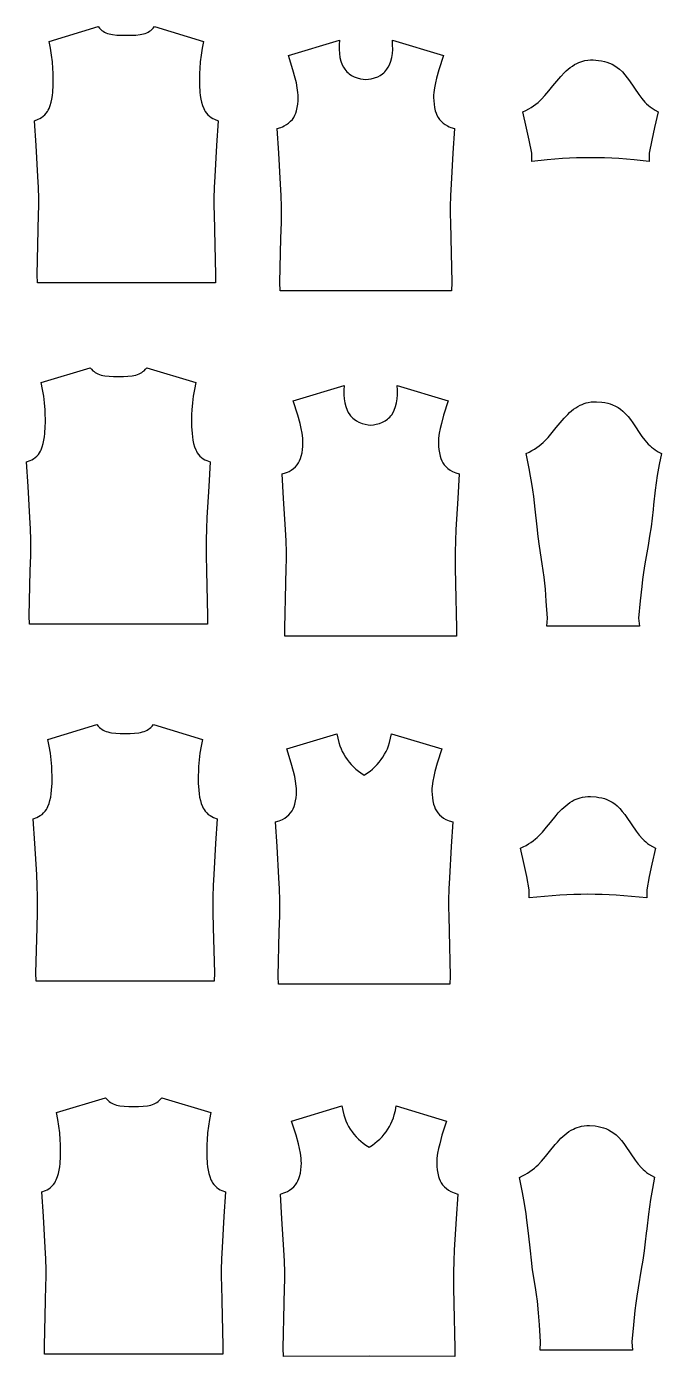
# Model space of a CAD drawing. Extents: x 8 to 127, y 38 to 289.
import ezdxf

# ---------------------------------------------------------------- set-up
doc = ezdxf.new("R2010")
doc.units = 0
doc.layers.add('Layer_1', color=7, linetype='CONTINUOUS')

msp = doc.modelspace()

# ---------------------------------------------------------------- linework, layer by layer
at = {"layer": 'Layer_1', "color": 7}
for points in [[(43.315642, 240.590904), (9.808832, 240.590904), (9.772892, 242.128501), (9.971342, 250.599351), (10.046347, 253.530787), (10.046347, 253.530787), (10.069785, 254.996505), (10.074473, 256.463787), (10.008844, 258.559231), (10.008844, 258.559231), (9.90415, 260.654677), (9.561941, 266.476916), (9.274423, 271.135024), (9.947903, 271.40379), (9.947903, 271.40379), (10.276048, 271.5538), (10.591694, 271.728811), (10.915152, 271.971014), (10.915152, 271.971014), (11.215171, 272.244468), (11.487063, 272.542926), (11.723015, 272.869508), (11.723015, 272.869508), (11.873025, 273.141401), (12.005846, 273.42267), (12.229297, 274.002394), (12.229297, 274.002394), (12.408996, 274.602432), (12.544942, 275.213406), (12.648074, 275.858761), (12.648074, 275.858761), (12.719953, 276.508801), (12.796521, 277.816697), (12.815272, 278.574557), (12.815272, 279.191786), (12.787145, 280.069965), (12.787145, 280.069965), (12.738705, 280.948148), (12.641824, 282.227915), (12.50119, 283.504559), (12.50119, 283.504559), (12.271488, 284.787454), (12.010534, 286.065658), (21.250183, 288.859587), (21.250183, 288.859587), (21.487698, 288.576755), (21.743964, 288.311114), (21.961166, 288.136102), (21.961166, 288.136102), (22.19243, 287.976717), (22.433071, 287.832959), (22.683086, 287.707951), (22.683086, 287.707951), (22.997169, 287.586068), (23.320627, 287.484499), (23.648773, 287.403244), (23.648773, 287.403244), (23.983169, 287.340741), (24.801971, 287.251671), (25.627024, 287.218857), (25.627024, 287.218857), (26.561458, 287.22199), (27.497455, 287.218857), (28.322507, 287.251671), (29.14131, 287.340741), (29.14131, 287.340741), (29.474143, 287.403244), (29.803852, 287.484499), (30.125746, 287.586068), (30.125746, 287.586068), (30.441392, 287.707951), (30.691407, 287.832959), (30.932047, 287.976717), (30.932047, 287.976717), (31.16175, 288.136102), (31.380515, 288.311114), (31.635212, 288.576755), (31.635212, 288.576755), (31.872727, 288.859587), (41.113939, 286.065658), (40.852985, 284.787454), (40.852985, 284.787454), (40.623281, 283.504559), (40.481086, 282.227915), (40.384205, 280.948148), (40.384205, 280.948148), (40.335764, 280.069965), (40.307627, 279.191786), (40.307627, 278.574557), (40.327947, 277.816697), (40.404514, 276.508801), (40.404514, 276.508801), (40.476393, 275.858761), (40.579525, 275.213406), (40.715469, 274.602432), (40.715469, 274.602432), (40.893605, 274.002394), (41.117057, 273.42267), (41.249879, 273.141401), (41.249879, 273.141401), (41.399889, 272.869508), (41.637404, 272.542926), (41.909294, 272.244468), (41.909294, 272.244468), (42.207753, 271.971014), (42.532774, 271.728811), (42.846856, 271.5538), (42.846856, 271.5538), (43.175002, 271.40379), (43.850044, 271.135024), (43.560963, 266.476916), (43.560963, 266.476916), (43.220315, 260.654677), (43.115622, 258.559231), (43.049994, 256.463787), (43.053127, 254.996505), (43.053127, 254.996505), (43.078132, 253.530787), (43.153135, 250.599351), (43.351585, 242.128501), (43.315647, 240.590904), (43.315642, 240.590904)], [(87.780611, 239.113394), (55.506688, 239.113394), (55.470747, 240.650995), (55.667636, 249.056216), (55.74264, 252.00484), (55.74264, 252.00484), (55.767645, 253.479934), (55.772329, 254.953464), (55.705138, 257.066097), (55.705138, 257.066097), (55.598881, 259.178731), (55.255109, 265.036917), (54.96759, 269.680961), (55.630132, 269.890351), (55.630132, 269.890351), (55.955153, 270.009107), (56.269235, 270.149741), (56.697389, 270.404444), (56.697389, 270.404444), (57.097414, 270.698212), (57.469312, 271.024796), (57.803709, 271.388883), (57.803709, 271.388883), (58.055287, 271.762342), (58.266237, 272.162369), (58.439685, 272.581145), (58.439685, 272.581145), (58.578758, 273.013986), (58.720953, 273.621836), (58.819398, 274.239062), (58.819398, 274.239062), (58.877214, 274.860978), (58.899086, 275.487579), (58.889717, 275.956359), (58.858466, 276.425138), (58.858466, 276.425138), (58.738146, 277.356449), (58.563135, 278.254943), (58.347494, 279.144062), (58.347494, 279.144062), (57.919343, 280.739475), (57.056788, 283.427145), (66.651147, 286.328892), (66.651147, 286.328892), (66.604269, 285.452276), (66.591767, 284.57722), (66.651144, 283.819358), (66.651144, 283.819358), (66.774591, 283.070873), (66.960538, 282.37083), (67.210556, 281.691097), (67.424633, 281.245756), (67.424633, 281.245756), (67.685587, 280.826981), (67.871535, 280.591029), (68.071548, 280.367577), (68.071548, 280.367577), (68.285622, 280.158188), (68.512202, 279.961301), (68.94504, 279.661282), (68.94504, 279.661282), (69.410696, 279.414391), (70.010734, 279.183127), (70.631087, 279.012803), (70.631087, 279.012803), (71.135804, 278.931548), (71.643649, 278.872169), (72.151494, 278.931548), (72.151494, 278.931548), (72.656215, 279.012803), (73.276567, 279.183127), (73.876603, 279.414391), (73.876603, 279.414391), (74.343822, 279.661282), (74.77666, 279.961301), (75.003237, 280.158188), (75.003237, 280.158188), (75.215753, 280.367577), (75.415764, 280.591029), (75.601714, 280.826981), (75.601714, 280.826981), (75.862668, 281.245756), (76.076742, 281.691097), (76.32676, 282.37083), (76.32676, 282.37083), (76.512708, 283.070873), (76.636155, 283.819358), (76.697095, 284.57722), (76.697095, 284.57722), (76.68304, 285.452276), (76.636163, 286.328892), (86.232086, 283.427145), (86.232086, 283.427145), (85.367966, 280.739475), (84.939815, 279.144062), (84.725739, 278.254943), (84.725739, 278.254943), (84.549166, 277.356449), (84.428844, 276.425138), (84.397593, 275.956359), (84.397593, 275.956359), (84.388223, 275.487579), (84.410096, 274.860978), (84.467912, 274.239062), (84.566356, 273.621836), (84.566356, 273.621836), (84.708554, 273.013986), (84.847625, 272.581145), (85.022636, 272.162369), (85.022636, 272.162369), (85.232023, 271.762342), (85.483601, 271.388883), (85.817998, 271.024796), (85.817998, 271.024796), (86.189896, 270.698212), (86.591484, 270.404444), (87.018074, 270.149741), (87.018074, 270.149741), (87.332157, 270.009107), (87.657178, 269.890351), (88.321284, 269.680961), (88.321284, 269.680961), (88.033764, 265.036917), (87.688428, 259.178731), (87.582172, 257.066097), (87.516544, 254.953464), (87.516544, 254.953464), (87.519677, 253.479934), (87.544681, 252.00484), (87.619688, 249.056216), (87.816574, 240.650995), (87.780633, 239.113394), (87.780611, 239.113394)], [(41.83047, 176.357126), (8.323662, 176.357126), (8.287721, 177.894724), (8.486171, 186.365573), (8.561174, 189.297009), (8.561174, 189.297009), (8.584627, 190.762728), (8.589312, 192.230009), (8.523684, 194.325453), (8.523684, 194.325453), (8.418991, 196.420899), (8.076779, 202.243138), (7.789262, 206.901247), (8.462743, 207.170013), (8.462743, 207.170013), (8.790889, 207.320022), (9.106532, 207.495034), (9.429992, 207.737237), (9.429992, 207.737237), (9.730012, 208.010691), (10.001902, 208.309149), (10.237854, 208.635731), (10.237854, 208.635731), (10.387863, 208.907624), (10.520685, 209.188892), (10.744138, 209.768616), (10.744138, 209.768616), (10.923837, 210.368655), (11.059783, 210.979629), (11.162913, 211.624984), (11.162913, 211.624984), (11.234792, 212.275023), (11.311362, 213.58292), (11.330102, 214.34078), (11.330102, 214.958008), (11.301964, 215.836188), (11.301964, 215.836188), (11.253523, 216.71437), (11.156642, 217.994138), (11.016008, 219.270782), (11.016008, 219.270782), (10.786304, 220.553676), (10.52535, 221.831881), (19.765001, 224.62581), (19.765001, 224.62581), (20.002517, 224.342978), (20.258783, 224.077337), (20.475984, 223.902325), (20.475984, 223.902325), (20.707248, 223.74294), (20.947888, 223.599182), (21.197903, 223.474174), (21.197903, 223.474174), (21.511985, 223.352291), (21.835446, 223.250722), (22.163591, 223.169467), (22.163591, 223.169467), (22.497988, 223.106963), (23.316788, 223.017894), (24.141842, 222.98508), (24.141842, 222.98508), (25.076274, 222.988213), (26.012272, 222.98508), (26.837324, 223.017894), (27.656126, 223.106963), (27.656126, 223.106963), (27.98896, 223.169467), (28.318669, 223.250722), (28.640563, 223.352291), (28.640563, 223.352291), (28.956209, 223.474174), (29.206224, 223.599182), (29.446866, 223.74294), (29.446866, 223.74294), (29.676567, 223.902325), (29.895332, 224.077337), (30.150029, 224.342978), (30.150029, 224.342978), (30.387544, 224.62581), (39.628755, 221.831881), (39.367801, 220.553676), (39.367801, 220.553676), (39.138098, 219.270782), (38.995903, 217.994138), (38.899022, 216.71437), (38.899022, 216.71437), (38.850581, 215.836188), (38.822444, 214.958008), (38.822444, 214.34078), (38.842764, 213.58292), (38.919331, 212.275023), (38.919331, 212.275023), (38.99121, 211.624984), (39.094342, 210.979629), (39.230286, 210.368655), (39.230286, 210.368655), (39.408422, 209.768616), (39.631874, 209.188892), (39.764696, 208.907624), (39.764696, 208.907624), (39.914706, 208.635731), (40.152221, 208.309149), (40.424111, 208.010691), (40.424111, 208.010691), (40.72257, 207.737237), (41.047591, 207.495034), (41.361673, 207.320022), (41.361673, 207.320022), (41.689819, 207.170013), (42.36486, 206.901247), (42.07578, 202.243138), (42.07578, 202.243138), (41.735132, 196.420899), (41.630439, 194.325453), (41.564811, 192.230009), (41.567944, 190.762728), (41.567944, 190.762728), (41.592949, 189.297009), (41.667952, 186.365573), (41.866402, 177.894724), (41.830464, 176.357126), (41.83047, 176.357126)], [(88.690173, 174.081371), (56.41625, 174.081371), (56.380309, 175.618971), (56.577199, 184.024192), (56.652202, 186.972816), (56.652202, 186.972816), (56.677207, 188.44791), (56.681892, 189.92144), (56.614701, 192.034074), (56.614701, 192.034074), (56.508444, 194.146708), (56.164672, 200.004893), (55.877152, 204.648939), (56.539694, 204.858328), (56.539694, 204.858328), (56.864716, 204.977084), (57.178798, 205.117718), (57.606952, 205.372421), (57.606952, 205.372421), (58.006976, 205.666189), (58.378875, 205.992774), (58.713271, 206.35686), (58.713271, 206.35686), (58.96485, 206.730319), (59.1758, 207.130347), (59.349248, 207.549122), (59.349248, 207.549122), (59.488321, 207.981963), (59.630516, 208.589814), (59.728961, 209.207039), (59.728961, 209.207039), (59.786777, 209.828955), (59.808649, 210.455556), (59.799279, 210.924336), (59.768029, 211.393116), (59.768029, 211.393116), (59.647709, 212.324426), (59.472697, 213.22292), (59.257057, 214.112039), (59.257057, 214.112039), (58.828906, 215.707452), (57.96635, 218.395122), (67.560709, 221.296869), (67.560709, 221.296869), (67.513832, 220.420253), (67.50133, 219.545198), (67.560706, 218.787335), (67.560706, 218.787335), (67.684153, 218.038851), (67.870101, 217.338807), (68.120119, 216.659075), (68.334196, 216.213734), (68.334196, 216.213734), (68.59515, 215.794958), (68.781097, 215.559006), (68.981111, 215.335554), (68.981111, 215.335554), (69.195185, 215.126165), (69.421764, 214.929278), (69.854603, 214.629259), (69.854603, 214.629259), (70.320258, 214.382368), (70.920297, 214.151104), (71.540649, 213.98078), (71.540649, 213.98078), (72.045367, 213.899526), (72.553212, 213.840146), (73.061057, 213.899526), (73.061057, 213.899526), (73.565777, 213.98078), (74.18613, 214.151104), (74.786165, 214.382368), (74.786165, 214.382368), (75.253384, 214.629259), (75.686223, 214.929278), (75.912799, 215.126165), (75.912799, 215.126165), (76.125316, 215.335554), (76.325326, 215.559006), (76.511277, 215.794958), (76.511277, 215.794958), (76.772231, 216.213734), (76.986305, 216.659075), (77.236323, 217.338807), (77.236323, 217.338807), (77.422271, 218.038851), (77.545717, 218.787335), (77.606658, 219.545198), (77.606658, 219.545198), (77.592603, 220.420253), (77.545726, 221.296869), (87.141648, 218.395122), (87.141648, 218.395122), (86.277529, 215.707452), (85.849378, 214.112039), (85.635301, 213.22292), (85.635301, 213.22292), (85.458729, 212.324426), (85.338406, 211.393116), (85.307156, 210.924336), (85.307156, 210.924336), (85.297786, 210.455556), (85.319658, 209.828955), (85.377474, 209.207039), (85.475919, 208.589814), (85.475919, 208.589814), (85.618117, 207.981963), (85.757187, 207.549122), (85.932199, 207.130347), (85.932199, 207.130347), (86.141585, 206.730319), (86.393164, 206.35686), (86.727561, 205.992774), (86.727561, 205.992774), (87.099459, 205.666189), (87.501047, 205.372421), (87.927637, 205.117718), (87.927637, 205.117718), (88.241719, 204.977084), (88.566741, 204.858328), (89.230846, 204.648939), (89.230846, 204.648939), (88.943327, 200.004893), (88.597991, 194.146708), (88.491735, 192.034074), (88.426107, 189.92144), (88.426107, 189.92144), (88.429239, 188.44791), (88.454244, 186.972816), (88.52925, 184.024192), (88.726137, 175.618971), (88.690196, 174.081371), (88.690173, 174.081371)], [(43.095483, 109.167347), (9.588675, 109.167347), (9.552734, 110.704945), (9.751184, 119.175794), (9.826188, 122.10723), (9.826188, 122.10723), (9.84964, 123.572949), (9.854325, 125.04023), (9.788697, 127.135674), (9.788697, 127.135674), (9.684004, 129.23112), (9.341793, 135.053359), (9.054276, 139.711468), (9.727757, 139.980234), (9.727757, 139.980234), (10.055902, 140.130243), (10.371545, 140.305255), (10.695006, 140.547458), (10.695006, 140.547458), (10.995025, 140.820912), (11.266915, 141.11937), (11.502867, 141.445952), (11.502867, 141.445952), (11.652877, 141.717845), (11.785699, 141.999113), (12.009151, 142.578837), (12.009151, 142.578837), (12.18885, 143.178876), (12.324797, 143.78985), (12.427926, 144.435205), (12.427926, 144.435205), (12.499806, 145.085244), (12.576375, 146.393141), (12.595115, 147.151001), (12.595115, 147.768229), (12.566977, 148.646409), (12.566977, 148.646409), (12.518537, 149.524592), (12.421656, 150.804359), (12.281021, 152.081003), (12.281021, 152.081003), (12.051318, 153.363897), (11.790364, 154.642102), (21.030015, 157.436031), (21.030015, 157.436031), (21.26753, 157.153199), (21.523796, 156.887558), (21.740997, 156.712546), (21.740997, 156.712546), (21.972262, 156.553161), (22.212901, 156.409403), (22.462916, 156.284395), (22.462916, 156.284395), (22.776998, 156.162512), (23.100459, 156.060943), (23.428604, 155.979688), (23.428604, 155.979688), (23.763001, 155.917184), (24.581801, 155.828115), (25.406855, 155.795301), (25.406855, 155.795301), (26.341287, 155.798434), (27.277286, 155.795301), (28.102337, 155.828115), (28.92114, 155.917184), (28.92114, 155.917184), (29.253973, 155.979688), (29.583682, 156.060943), (29.905576, 156.162512), (29.905576, 156.162512), (30.221222, 156.284395), (30.471237, 156.409403), (30.711879, 156.553161), (30.711879, 156.553161), (30.94158, 156.712546), (31.160345, 156.887558), (31.415042, 157.153199), (31.415042, 157.153199), (31.652557, 157.436031), (40.893769, 154.642102), (40.632815, 153.363897), (40.632815, 153.363897), (40.403111, 152.081003), (40.260916, 150.804359), (40.164035, 149.524592), (40.164035, 149.524592), (40.115594, 148.646409), (40.087457, 147.768229), (40.087457, 147.151001), (40.107777, 146.393141), (40.184344, 145.085244), (40.184344, 145.085244), (40.256223, 144.435205), (40.359355, 143.78985), (40.495299, 143.178876), (40.495299, 143.178876), (40.673435, 142.578837), (40.896887, 141.999113), (41.029709, 141.717845), (41.029709, 141.717845), (41.179719, 141.445952), (41.417234, 141.11937), (41.689124, 140.820912), (41.689124, 140.820912), (41.987583, 140.547458), (42.312604, 140.305255), (42.626686, 140.130243), (42.626686, 140.130243), (42.954832, 139.980234), (43.629874, 139.711468), (43.340793, 135.053359), (43.340793, 135.053359), (43.000145, 129.23112), (42.895452, 127.135674), (42.829824, 125.04023), (42.832957, 123.572949), (42.832957, 123.572949), (42.857962, 122.10723), (42.932965, 119.175794), (43.131415, 110.704945), (43.095477, 109.167347), (43.095483, 109.167347)], [(87.458666, 108.55808), (71.329516, 108.598706), (55.200367, 108.55808), (55.200367, 108.55808), (55.156614, 110.095678), (55.353503, 118.500899), (55.428507, 121.451086), (55.453511, 122.924616), (55.458196, 124.39971), (55.458196, 124.39971), (55.391005, 126.512344), (55.284748, 128.623417), (54.940976, 134.4816), (54.653457, 139.125645), (54.653457, 139.125645), (55.315999, 139.335034), (55.64102, 139.455354), (55.956666, 139.595988), (55.956666, 139.595988), (56.383256, 139.850691), (56.78328, 140.144462), (57.156742, 140.46948), (57.156742, 140.46948), (57.489575, 140.833567), (57.741154, 141.208592), (57.952104, 141.608617), (57.952104, 141.608617), (58.127115, 142.027392), (58.264625, 142.460233), (58.40682, 143.06652), (58.40682, 143.06652), (58.505265, 143.683749), (58.563081, 144.307225), (58.586534, 144.932266), (58.575583, 145.402606), (58.575583, 145.402606), (58.544333, 145.869825), (58.424013, 146.802696), (58.249002, 147.699627), (58.249002, 147.699627), (58.033364, 148.590309), (57.60521, 150.184162), (56.742655, 152.873392), (56.742655, 152.873392), (66.197943, 155.731386), (66.376079, 154.886021), (66.576092, 154.046906), (66.576092, 154.046906), (66.757355, 153.473431), (66.971429, 152.909333), (67.213632, 152.370235), (67.213632, 152.370235), (67.487089, 151.846767), (67.791796, 151.340483), (68.126192, 150.852952), (68.126192, 150.852952), (68.494964, 150.379485), (68.88874, 149.927896), (69.321578, 149.488803), (69.321578, 149.488803), (69.777858, 149.071591), (70.229451, 148.701253), (70.699794, 148.352794), (71.329519, 147.948081), (71.960811, 148.352794), (72.42959, 148.701253), (72.42959, 148.701253), (72.882743, 149.071591), (73.339023, 149.488803), (73.771862, 149.927896), (73.771862, 149.927896), (74.165638, 150.379485), (74.534412, 150.852952), (74.867245, 151.340483), (74.867245, 151.340483), (75.171952, 151.846767), (75.446969, 152.370235), (75.689172, 152.909333), (75.689172, 152.909333), (75.901685, 153.473431), (76.082946, 154.046906), (76.284523, 154.886021), (76.284523, 154.886021), (76.461095, 155.731386), (85.917947, 152.873392), (85.053828, 150.184162), (85.053828, 150.184162), (84.625677, 148.590309), (84.4116, 147.699627), (84.235028, 146.802696), (84.235028, 146.802696), (84.114708, 145.869825), (84.083454, 145.402606), (84.074085, 144.932266), (84.095957, 144.307225), (84.095957, 144.307225), (84.155334, 143.683749), (84.252215, 143.06652), (84.394413, 142.460233), (84.394413, 142.460233), (84.533483, 142.027392), (84.708495, 141.608617), (84.917881, 141.208592), (84.917881, 141.208592), (85.16946, 140.833567), (85.503856, 140.46948), (85.875757, 140.144462), (85.875757, 140.144462), (86.277343, 139.850691), (86.703933, 139.595988), (87.019579, 139.455354), (87.019579, 139.455354), (87.343036, 139.335034), (88.007142, 139.125645), (87.719622, 134.4816), (87.719622, 134.4816), (87.37429, 128.623417), (87.268033, 126.512344), (87.202402, 124.39971), (87.205535, 122.924616), (87.205535, 122.924616), (87.23054, 121.451086), (87.305546, 118.500899), (87.503996, 110.095678), (87.45868, 108.55808), (87.458666, 108.55808)], [(44.691972, 38.92179), (11.185165, 38.92179), (11.149224, 40.459388), (11.347674, 48.930237), (11.422677, 51.861673), (11.422677, 51.861673), (11.44613, 53.327392), (11.450815, 54.794673), (11.385187, 56.890117), (11.385187, 56.890117), (11.280494, 58.985563), (10.938283, 64.807802), (10.650766, 69.465911), (11.324247, 69.734677), (11.324247, 69.734677), (11.652392, 69.884686), (11.968035, 70.059698), (12.291496, 70.301901), (12.291496, 70.301901), (12.591515, 70.575355), (12.863405, 70.873813), (13.099357, 71.200395), (13.099357, 71.200395), (13.249366, 71.472288), (13.382189, 71.753556), (13.605641, 72.33328), (13.605641, 72.33328), (13.78534, 72.933319), (13.921287, 73.544293), (14.024416, 74.189648), (14.024416, 74.189648), (14.096296, 74.839687), (14.172865, 76.147584), (14.191605, 76.905444), (14.191605, 77.522672), (14.163467, 78.400852), (14.163467, 78.400852), (14.115027, 79.279034), (14.018145, 80.558802), (13.877511, 81.835446), (13.877511, 81.835446), (13.647808, 83.11834), (13.386854, 84.396545), (22.626505, 87.190474), (22.626505, 87.190474), (22.86402, 86.907642), (23.120286, 86.642001), (23.337487, 86.466989), (23.337487, 86.466989), (23.568751, 86.307604), (23.809391, 86.163846), (24.059406, 86.038838), (24.059406, 86.038838), (24.373488, 85.916955), (24.696949, 85.815386), (25.025094, 85.734131), (25.025094, 85.734131), (25.359491, 85.671627), (26.178291, 85.582558), (27.003345, 85.549744), (27.003345, 85.549744), (27.937777, 85.552877), (28.873775, 85.549744), (29.698826, 85.582558), (30.517629, 85.671627), (30.517629, 85.671627), (30.850462, 85.734131), (31.180171, 85.815386), (31.502065, 85.916955), (31.502065, 85.916955), (31.817711, 86.038838), (32.067726, 86.163846), (32.308368, 86.307604), (32.308368, 86.307604), (32.538069, 86.466989), (32.756833, 86.642001), (33.011531, 86.907642), (33.011531, 86.907642), (33.249046, 87.190474), (42.490257, 84.396545), (42.229303, 83.11834), (42.229303, 83.11834), (41.9996, 81.835446), (41.857405, 80.558802), (41.760524, 79.279034), (41.760524, 79.279034), (41.712083, 78.400852), (41.683946, 77.522672), (41.683946, 76.905444), (41.704266, 76.147584), (41.780833, 74.839687), (41.780833, 74.839687), (41.852712, 74.189648), (41.955844, 73.544293), (42.091788, 72.933319), (42.091788, 72.933319), (42.269924, 72.33328), (42.493376, 71.753556), (42.626198, 71.472288), (42.626198, 71.472288), (42.776208, 71.200395), (43.013723, 70.873813), (43.285613, 70.575355), (43.285613, 70.575355), (43.584072, 70.301901), (43.909093, 70.059698), (44.223175, 69.884686), (44.223175, 69.884686), (44.551321, 69.734677), (45.226362, 69.465911), (44.937282, 64.807802), (44.937282, 64.807802), (44.596634, 58.985563), (44.491941, 56.890117), (44.426313, 54.794673), (44.429446, 53.327392), (44.429446, 53.327392), (44.454451, 51.861673), (44.529454, 48.930237), (44.727904, 40.459388), (44.691966, 38.92179), (44.691972, 38.92179)], [(88.3735, 38.492603), (72.244351, 38.533229), (56.115201, 38.492603), (56.115201, 38.492603), (56.071448, 40.030201), (56.268338, 48.435422), (56.343341, 51.38561), (56.368346, 52.85914), (56.373031, 54.334234), (56.373031, 54.334234), (56.305839, 56.446867), (56.199583, 58.55794), (55.855811, 64.416123), (55.568291, 69.060169), (55.568291, 69.060169), (56.230833, 69.269558), (56.555854, 69.389878), (56.8715, 69.530512), (56.8715, 69.530512), (57.29809, 69.785214), (57.698115, 70.078985), (58.071577, 70.404004), (58.071577, 70.404004), (58.40441, 70.76809), (58.655989, 71.143115), (58.866938, 71.54314), (58.866938, 71.54314), (59.04195, 71.961915), (59.17946, 72.394757), (59.321655, 73.001043), (59.321655, 73.001043), (59.4201, 73.618272), (59.477916, 74.241749), (59.501368, 74.866789), (59.490418, 75.337129), (59.490418, 75.337129), (59.459168, 75.804348), (59.338848, 76.73722), (59.163836, 77.63415), (59.163836, 77.63415), (58.948199, 78.524832), (58.520045, 80.118685), (57.657489, 82.807916), (57.657489, 82.807916), (67.112777, 85.66591), (67.290913, 84.820544), (67.490927, 83.98143), (67.490927, 83.98143), (67.67219, 83.407954), (67.886264, 82.843857), (68.128467, 82.304759), (68.128467, 82.304759), (68.401923, 81.78129), (68.70663, 81.275006), (69.041027, 80.787476), (69.041027, 80.787476), (69.409798, 80.314008), (69.803574, 79.862419), (70.236413, 79.423326), (70.236413, 79.423326), (70.692693, 79.006114), (71.144285, 78.635777), (71.614628, 78.287317), (72.244354, 77.882605), (72.875645, 78.287317), (73.344425, 78.635777), (73.344425, 78.635777), (73.797578, 79.006114), (74.253858, 79.423326), (74.686696, 79.862419), (74.686696, 79.862419), (75.080472, 80.314008), (75.449247, 80.787476), (75.78208, 81.275006), (75.78208, 81.275006), (76.086787, 81.78129), (76.361804, 82.304759), (76.604007, 82.843857), (76.604007, 82.843857), (76.81652, 83.407954), (76.99778, 83.98143), (77.199357, 84.820544), (77.199357, 84.820544), (77.37593, 85.66591), (86.832781, 82.807916), (85.968662, 80.118685), (85.968662, 80.118685), (85.540511, 78.524832), (85.326434, 77.63415), (85.149862, 76.73722), (85.149862, 76.73722), (85.029542, 75.804348), (84.998289, 75.337129), (84.988919, 74.866789), (85.010792, 74.241749), (85.010792, 74.241749), (85.070168, 73.618272), (85.167049, 73.001043), (85.309247, 72.394757), (85.309247, 72.394757), (85.448318, 71.961915), (85.623329, 71.54314), (85.832716, 71.143115), (85.832716, 71.143115), (86.084294, 70.76809), (86.418691, 70.404004), (86.790592, 70.078985), (86.790592, 70.078985), (87.192177, 69.785214), (87.618768, 69.530512), (87.934413, 69.389878), (87.934413, 69.389878), (88.257871, 69.269558), (88.921977, 69.060169), (88.634457, 64.416123), (88.634457, 64.416123), (88.289124, 58.55794), (88.182868, 56.446867), (88.117237, 54.334234), (88.12037, 52.85914), (88.12037, 52.85914), (88.145374, 51.38561), (88.220381, 48.435422), (88.418831, 40.030201), (88.373514, 38.492603), (88.3735, 38.492603)]]:
    msp.add_lwpolyline(points, dxfattribs=at)
for points in [[(102.39574, 267.487875), (101.900395, 269.747393), (101.200351, 272.827276), (101.200351, 272.827276), (101.751948, 273.091354), (102.295731, 273.372623), (102.750448, 273.649203), (102.750448, 273.649203), (103.195789, 273.944535), (103.62863, 274.25549), (104.045842, 274.585199), (104.045842, 274.585199), (104.388054, 274.889906), (104.717763, 275.208676), (105.345927, 275.879032), (105.345927, 275.879032), (106.110038, 276.788465), (106.855398, 277.716649), (107.947655, 279.02923), (108.350804, 279.487074), (109.019597, 280.193369), (109.019597, 280.193369), (109.368057, 280.530889), (109.732143, 280.854347), (110.116541, 281.15593), (110.116541, 281.15593), (110.518129, 281.435635), (110.93222, 281.695025), (111.361934, 281.927853), (111.361934, 281.927853), (111.727581, 282.090362), (112.104167, 282.230996), (112.487004, 282.352879), (112.487004, 282.352879), (112.876093, 282.451324), (113.399562, 282.534142), (113.927721, 282.591958), (113.927721, 282.591958), (114.423066, 282.571638), (115.455943, 282.506008), (116.001289, 282.420065), (116.538824, 282.30287), (116.538824, 282.30287), (117.013855, 282.173174), (117.474822, 282.004414), (117.985791, 281.760647), (117.985791, 281.760647), (118.482697, 281.48563), (118.957728, 281.179363), (119.407757, 280.835591), (119.407757, 280.835591), (119.918726, 280.33087), (120.392193, 279.787087), (120.840661, 279.218299), (120.840661, 279.218299), (121.267251, 278.632324), (122.993923, 276.057163), (123.564272, 275.319614), (124.179934, 274.622695), (124.179934, 274.622695), (124.490892, 274.319551), (124.815913, 274.030471), (125.151871, 273.755454), (125.151871, 273.755454), (125.50033, 273.496061), (126.073806, 273.152289), (126.664469, 272.833519), (126.664469, 272.833519), (125.950359, 269.869268), (125.465953, 267.48787), (124.979986, 265.022089), (124.981679, 263.476676), (124.981679, 263.476676), (122.111183, 263.757945), (119.237562, 263.997024), (117.912478, 264.068903), (117.912478, 264.068903), (116.585833, 264.120468), (115.259186, 264.153282), (113.930978, 264.165784), (113.930978, 264.165784), (112.60433, 264.153282), (111.276122, 264.120468), (109.949474, 264.068903), (109.949474, 264.068903), (108.62439, 263.997024), (105.750769, 263.757945), (102.880276, 263.476676), (102.880276, 263.476676), (102.881687, 265.022094), (102.39574, 267.487875)], [(126.868369, 206.411498), (126.498034, 204.328554), (126.498034, 204.328554), (126.299584, 202.948778), (126.121445, 201.565878), (125.7933, 198.796951), (125.7933, 198.796951), (125.701106, 197.9719), (125.518283, 196.315546), (125.313581, 194.660753), (125.046379, 192.920017), (125.046379, 192.920017), (124.757299, 191.182406), (124.160384, 187.710311), (123.894743, 186.108646), (123.719731, 184.764811), (123.719731, 184.764811), (123.565034, 183.419413), (123.282202, 180.722367), (122.974371, 177.495599), (123.121256, 175.956438), (123.121256, 175.956438), (105.706088, 175.956438), (105.807657, 177.495599), (105.596704, 180.708304), (105.431071, 182.953757), (105.431071, 182.953757), (105.218557, 185.194526), (105.040419, 186.457106), (104.838844, 187.718123), (104.307561, 191.058959), (104.307561, 191.058959), (104.091921, 192.863762), (103.895034, 194.673252), (103.523136, 197.985963), (103.235619, 200.412679), (103.235619, 200.412679), (103.077795, 201.623694), (102.901222, 202.831583), (102.654331, 204.247297), (102.654331, 204.247297), (102.384002, 205.659887), (101.82459, 208.480379), (102.374627, 208.742897), (102.374627, 208.742897), (102.912158, 209.022601), (103.368438, 209.299182), (103.812216, 209.594513), (103.812216, 209.594513), (104.245057, 209.903908), (104.663833, 210.233617), (105.006041, 210.538324), (105.006041, 210.538324), (105.334189, 210.858654), (105.962354, 211.527448), (106.728029, 212.436881), (106.728029, 212.436881), (107.471825, 213.365064), (108.564082, 214.67921), (108.96723, 215.13549), (109.636024, 215.841785), (109.986047, 216.180869), (109.986047, 216.180869), (110.34857, 216.502763), (110.732968, 216.804346), (111.134556, 217.085614), (111.134556, 217.085614), (111.548647, 217.343441), (111.978361, 217.577832), (112.345572, 217.740341), (112.345572, 217.740341), (112.720594, 217.880976), (113.104995, 218.001295), (113.494081, 218.09974), (113.494081, 218.09974), (114.017552, 218.182558), (114.544148, 218.240374), (115.041056, 218.220054), (116.073933, 218.155987), (116.073933, 218.155987), (116.617716, 218.070045), (117.156814, 217.951288), (117.630281, 217.823154), (117.630281, 217.823154), (118.091249, 217.65283), (118.603782, 217.41063), (119.099124, 217.134049), (119.099124, 217.134049), (119.575718, 216.829342), (120.024184, 216.48557), (120.536716, 215.98085), (120.536716, 215.98085), (121.010183, 215.437067), (121.458649, 214.868279), (121.883678, 214.282304), (123.61035, 211.707141), (123.61035, 211.707141), (124.180699, 210.969593), (124.797924, 210.272674), (125.108883, 209.96953), (125.108883, 209.96953), (125.43234, 209.68045), (125.768298, 209.403869), (126.118321, 209.146043), (126.118321, 209.146043), (126.683982, 208.805395), (127.266833, 208.489749), (127.266833, 208.489755), (126.868369, 206.411498)], [(101.913269, 128.814512), (101.417924, 131.074032), (100.717881, 134.153914), (100.717881, 134.153914), (101.269478, 134.417992), (101.813261, 134.699261), (102.267978, 134.975841), (102.267978, 134.975841), (102.713319, 135.271173), (103.14616, 135.582128), (103.563372, 135.911837), (103.563372, 135.911837), (103.905583, 136.216544), (104.235292, 136.535314), (104.863457, 137.205671), (104.863457, 137.205671), (105.627568, 138.115101), (106.372928, 139.043284), (107.465185, 140.355866), (107.868333, 140.813709), (108.537127, 141.520004), (108.537127, 141.520004), (108.885586, 141.857525), (109.249673, 142.180983), (109.634071, 142.482566), (109.634071, 142.482566), (110.035659, 142.76227), (110.449749, 143.021661), (110.879464, 143.254489), (110.879464, 143.254489), (111.245111, 143.416998), (111.621697, 143.557632), (112.004534, 143.679515), (112.004534, 143.679515), (112.393623, 143.77796), (112.917091, 143.860778), (113.44525, 143.918594), (113.44525, 143.918594), (113.940596, 143.898274), (114.973473, 143.832643), (115.518819, 143.746701), (116.056354, 143.629506), (116.056354, 143.629506), (116.531384, 143.49981), (116.992352, 143.33105), (117.503321, 143.087283), (117.503321, 143.087283), (118.000227, 142.812266), (118.475258, 142.505999), (118.925286, 142.162227), (118.925286, 142.162227), (119.436255, 141.657506), (119.909723, 141.113723), (120.358191, 140.544935), (120.358191, 140.544935), (120.784781, 139.95896), (122.511453, 137.383801), (123.081802, 136.646252), (123.697464, 135.949333), (123.697464, 135.949333), (124.008422, 135.64619), (124.333443, 135.357109), (124.6694, 135.082092), (124.6694, 135.082092), (125.01786, 134.822699), (125.591336, 134.478927), (126.181999, 134.160157), (126.181999, 134.160157), (125.467889, 131.195906), (124.983483, 128.814507), (124.497516, 126.348726), (124.499209, 124.803313), (124.499209, 124.803313), (121.628713, 125.084582), (118.755092, 125.323661), (117.430008, 125.39554), (117.430008, 125.39554), (116.103363, 125.447105), (114.776716, 125.479919), (113.448507, 125.492421), (113.448507, 125.492421), (112.12186, 125.479919), (110.793651, 125.447105), (109.467004, 125.39554), (109.467004, 125.39554), (108.14192, 125.323661), (105.268299, 125.084582), (102.397806, 124.803313), (102.397806, 124.803313), (102.399217, 126.348731), (101.913269, 128.814512)], [(125.587656, 70.13287), (125.217321, 68.049926), (125.217321, 68.049926), (125.018871, 66.67015), (124.840732, 65.28725), (124.512586, 62.518322), (124.512586, 62.518322), (124.420393, 61.693271), (124.237569, 60.036917), (124.032868, 58.382124), (123.765666, 56.641389), (123.765666, 56.641389), (123.476585, 54.903778), (122.879671, 51.431682), (122.61403, 49.830018), (122.439018, 48.486183), (122.439018, 48.486183), (122.284321, 47.140784), (122.001489, 44.443739), (121.693658, 41.216971), (121.840543, 39.67781), (121.840543, 39.67781), (104.425375, 39.67781), (104.526944, 41.216971), (104.315991, 44.429676), (104.150358, 46.675129), (104.150358, 46.675129), (103.937844, 48.915897), (103.759706, 50.178477), (103.558131, 51.439494), (103.026848, 54.780331), (103.026848, 54.780331), (102.811207, 56.585134), (102.614321, 58.394624), (102.242422, 61.707334), (101.954906, 64.13405), (101.954906, 64.13405), (101.797081, 65.345066), (101.620509, 66.552954), (101.373618, 67.968668), (101.373618, 67.968668), (101.103289, 69.381258), (100.543876, 72.201751), (101.093913, 72.464268), (101.093913, 72.464268), (101.631445, 72.743973), (102.087725, 73.020554), (102.531503, 73.315885), (102.531503, 73.315885), (102.964344, 73.62528), (103.38312, 73.954988), (103.725328, 74.259695), (103.725328, 74.259695), (104.053476, 74.580026), (104.681641, 75.248819), (105.447315, 76.158252), (105.447315, 76.158252), (106.191112, 77.086436), (107.283369, 78.400581), (107.686517, 78.856861), (108.355311, 79.563156), (108.705334, 79.90224), (108.705334, 79.90224), (109.067857, 80.224135), (109.452255, 80.525717), (109.853843, 80.806986), (109.853843, 80.806986), (110.267933, 81.064813), (110.697648, 81.299204), (111.064858, 81.461713), (111.064858, 81.461713), (111.439881, 81.602347), (111.824282, 81.722667), (112.213367, 81.821112), (112.213367, 81.821112), (112.736839, 81.90393), (113.263434, 81.961746), (113.760343, 81.941426), (114.79322, 81.877359), (114.79322, 81.877359), (115.337003, 81.791416), (115.876101, 81.67266), (116.349568, 81.544525), (116.349568, 81.544525), (116.810536, 81.374201), (117.323068, 81.132001), (117.818411, 80.855421), (117.818411, 80.855421), (118.295005, 80.550714), (118.74347, 80.206942), (119.256003, 79.702221), (119.256003, 79.702221), (119.72947, 79.158438), (120.177935, 78.58965), (120.602965, 78.003675), (122.329637, 75.428513), (122.329637, 75.428513), (122.899986, 74.690965), (123.517211, 73.994045), (123.828169, 73.690902), (123.828169, 73.690902), (124.151627, 73.401822), (124.487584, 73.125241), (124.837608, 72.867414), (124.837608, 72.867414), (125.403269, 72.526766), (125.986119, 72.21112), (125.986119, 72.211126), (125.587656, 70.13287)]]:
    msp.add_lwpolyline(points, close=True, dxfattribs=at)

doc.saveas('drawing.dxf')
